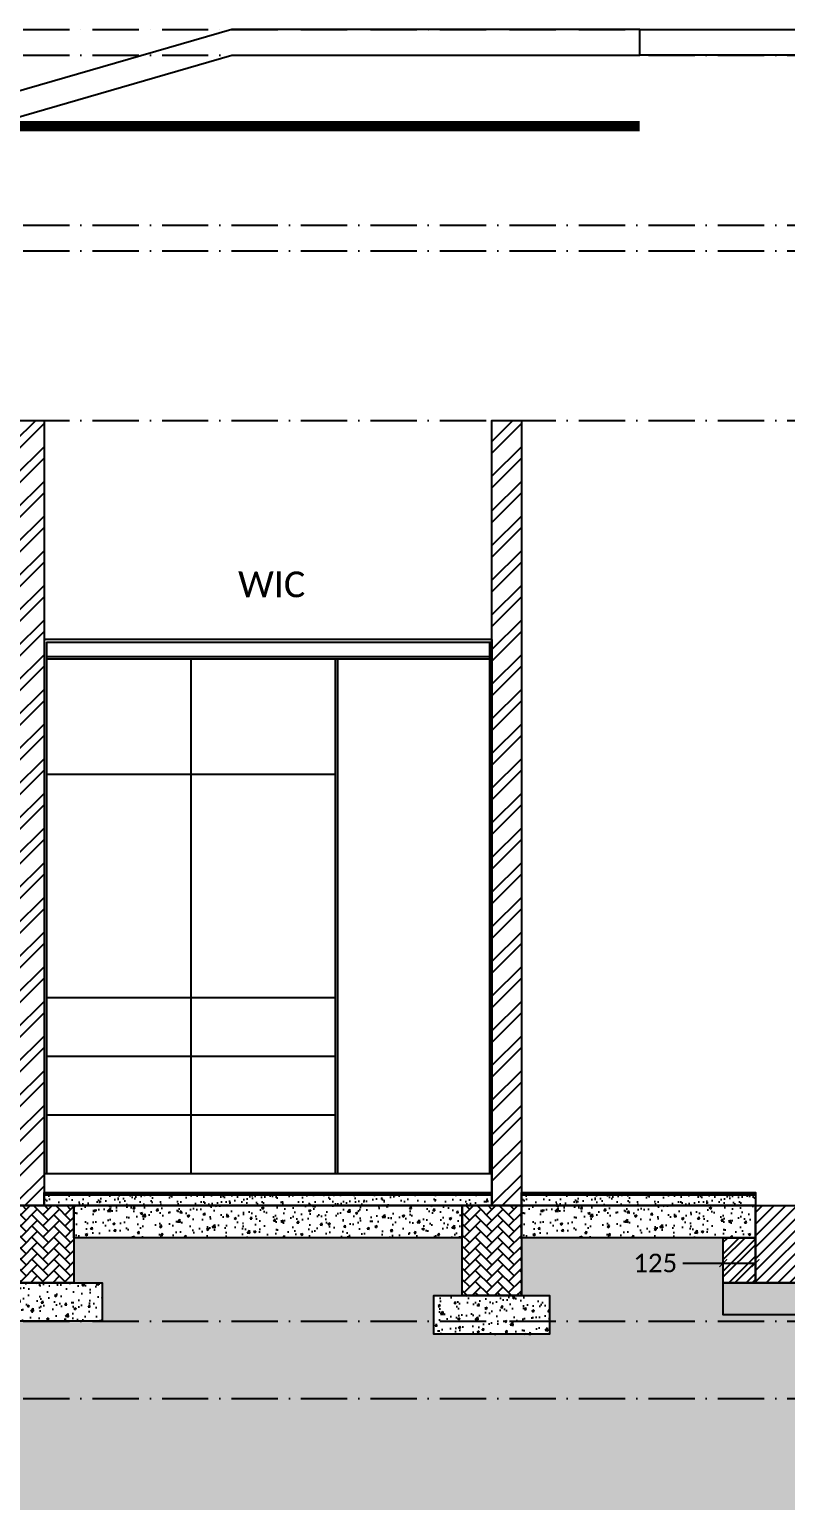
# Model space of a CAD drawing. Header units: millimetres. Extents: x -3567 to 83618, y -21481 to 19784.
# Drawn here: x 34863 to 37803, y -18099 to -12382 of the extents above; entities that cross this region are included whole.
import ezdxf
from ezdxf.xclip import XClip

# ---------------------------------------------------------------- set-up
doc = ezdxf.new("R2010")
doc.units = ezdxf.units.MM
doc.header["$LTSCALE"] = 150
doc.header["$XCLIPFRAME"] = 0
doc.linetypes.add('ACAD_ISO10W100', pattern=[18, 12, -3, 0, -3])
doc.layers.add('ad-Dimension', color=5, linetype='Continuous', true_color=0x0000ff)
for name, color, linetype in [('ad-Elevation 10', 8, 'Continuous'), ('ad-Furniture', 8, 'Continuous'), ('ad-Grid', 8, 'ACAD_ISO10W100'), ('ad-Primary Roof', 5, 'Continuous'), ('ad-Slab', 3, 'Continuous'), ('ad-Text main', 7, 'Continuous'), ('ad-Tile', 120, 'Continuous'), ('ad-Wall', 240, 'Continuous'), ('ad-Wall hatch', 8, 'Continuous')]:
    doc.layers.add(name, color=color, linetype=linetype)
doc.styles.get("Standard").update_dxf_attribs({"font": 'calibril.ttf'})
doc.dimstyles.new('A-100-DIM-INT (MM-FT)', dxfattribs={"dimscale": 50, "dimtxt": 2.4, "dimasz": 1, "dimexe": 5, "dimexo": 100, "dimgap": 1, "dimtad": 0, "dimdec": 0, "dimdsep": 46, "dimtxsty": 'Standard', "dimblk": 'ARCHTICK', "dimcen": 0.025, "dimse1": 1, "dimse2": 1, "dimclrd": 256, "dimclre": 256, "dimclrt": 256, "dimazin": 2, "dimtfac": 1, "dimtdec": 0, "dimtix": 1, "dimtmove": 2, "dimatfit": 3, "dimldrblk": 'ARCHTICK', "dimfxl": 1, "dimtolj": 1, "dimtzin": 0, "dimarcsym": 0})

# ---------------------------------------------------------------- blocks, each defined once
blk = doc.blocks.new('zw$38DE')
at = {"layer": 'ad-Grid', "ltscale": 0.1}
for points in [[(-27431.1, 4570), (0, 4570)], [(-27431.1, 4470), (-2459.8, 4470), (-2319.6, 4127), (0, 4127)], [(-27431.1, 3810), (0, 3810)], [(-27431.1, 3710), (-2459.8, 3710), (-2319.6, 3367), (0, 3367)], [(-27431.1, 3050), (0, 3050)], [(-27431.1, 0), (0, 0)], [(-27431.1, -450), (0, -450)], [(-27431.1, -750), (-2459.8, -750), (-2319.6, -1093), (0, -1093)]]:
    blk.add_lwpolyline(points, dxfattribs=at)
blk = doc.blocks.new('zw$AF79')
at = {"layer": 'ad-Wall hatch', "transparency": 33554687}
h = blk.add_hatch(dxfattribs=at)
h.set_pattern_fill('AR-HBONE', color=256, scale=0.3)
h.set_pattern_definition([(45, (-5e-12, -350), (1e-14, 43.1052), [91.44, -30.48]), (135, (21.553, -328.447), (2e-14, 43.1052), [91.44, -30.48])])
h.paths.add_polyline_path([(0, 0), (230, 0), (230, -350), (0, -350)])
at = {"layer": 'ad-Slab'}
blk.add_lwpolyline([(0, 0), (230, 0), (230, -350), (0, -350), (0, 0)], dxfattribs=at)
blk = doc.blocks.new('zw$E4F9')
at = {"layer": 'ad-Wall hatch', "transparency": 33554687}
h = blk.add_hatch(dxfattribs=at)
h.set_pattern_fill('AR-CONC', color=256, scale=0.5)
h.set_pattern_definition([(50, (-110, -500), (91.092, -7.97), [9.525, -104.775]), (355, (-110, -500), (-17.622, 95.528), [7.62, -83.82]), (100.451, (-102.41, -500.66), (73.47, 87.559), [8.095, -89.045]), (46.184, (-110, -474.6), (135.54, -21.02), [14.287, -157.162]), (96.636, (-98.7, -476.35), (118.702, 123.713), [12.143, -133.568]), (351.184, (-110, -474.6), (118.7, 123.713), [11.43, -125.73]), (21, (-97.3, -480.95), (75.807, -51.133), [9.525, -104.775]), (326, (-97.3, -480.95), (30.901, 92.094), [7.62, -83.82]), (71.451, (-90.98, -485.21), (106.708, 40.961), [8.095, -89.045]), (37.5, (-110, -500), (1.5443, 42.2775), [0, -82.804, 0, -85.09, 0, -84.1375]), (7.5, (-110, -500), (33.41, 50.0903), [0, -48.514, 0, -80.899, 0, -32.0675]), (327.5, (-138.32, -500), (67.7953, -2.8644), [0, -31.75, 0, -99.06, 0, -131.445]), (317.5, (-151.02, -500), (74.0646, 12.713), [0, -41.275, 0, -65.786, 0, -93.345])])
h.paths.add_polyline_path([(-110, -350), (340, -350), (340, -500), (-110, -500)])
at = {"layer": 'ad-Slab'}
blk.add_lwpolyline([(-110, -350), (340, -350), (340, -500), (-110, -500)], close=True, dxfattribs=at)
blk.add_blockref('zw$AF79', (0, 0), dxfattribs=at)
blk = doc.blocks.new('A$Ccf68a1fe')
at = {"layer": 'ad-Wall hatch', "transparency": 33554687}
h = blk.add_hatch(dxfattribs=at)
h.set_pattern_fill('AR-HBONE', color=256, scale=0.3)
h.set_pattern_definition([(45, (-7e-12, -350), (1e-14, 43.1052), [91.44, -30.48]), (135, (21.553, -328.447), (2e-14, 43.1052), [91.44, -30.48])])
h.paths.add_polyline_path([(0, 0), (230, 0), (230, -300), (0, -300)])
at = {"layer": 'ad-Slab'}
blk.add_lwpolyline([(0, 0), (230, 0), (230, -300), (0, -300), (0, 0)], dxfattribs=at)
blk = doc.blocks.new('A$C46166ea8')
at = {"layer": 'ad-Wall hatch', "transparency": 33554687}
h = blk.add_hatch(dxfattribs=at)
h.set_pattern_fill('AR-CONC', color=256, scale=0.5)
h.set_pattern_definition([(50, (-110, -450), (91.092, -7.97), [9.525, -104.775]), (355, (-110, -450), (-17.622, 95.528), [7.62, -83.82]), (100.451, (-102.41, -450.66), (73.47, 87.559), [8.095, -89.045]), (46.184, (-110, -424.6), (135.54, -21.02), [14.287, -157.162]), (96.636, (-98.7, -426.35), (118.702, 123.713), [12.143, -133.568]), (351.184, (-110, -424.6), (118.7, 123.713), [11.43, -125.73]), (21, (-97.3, -430.95), (75.807, -51.133), [9.525, -104.775]), (326, (-97.3, -430.95), (30.901, 92.094), [7.62, -83.82]), (71.451, (-90.98, -435.21), (106.708, 40.961), [8.095, -89.045]), (37.5, (-110, -450), (1.5443, 42.2775), [0, -82.804, 0, -85.09, 0, -84.1375]), (7.5, (-110, -450), (33.41, 50.0903), [0, -48.514, 0, -80.899, 0, -32.0675]), (327.5, (-138.32, -450), (67.7953, -2.8644), [0, -31.75, 0, -99.06, 0, -131.445]), (317.5, (-151.02, -450), (74.0646, 12.713), [0, -41.275, 0, -65.786, 0, -93.345])])
h.paths.add_polyline_path([(-110, -300), (340, -300), (340, -450), (-110, -450)])
at = {"layer": 'ad-Slab'}
blk.add_lwpolyline([(-110, -300), (340, -300), (340, -450), (-110, -450)], close=True, dxfattribs=at)
blk.add_blockref('A$Ccf68a1fe', (0, 0), dxfattribs=at)
blk = doc.blocks.new('A$C7a93c697')
at = {"true_color": 0x636466}
h = blk.add_hatch(dxfattribs=at)
h.set_pattern_fill('ANSI32', color=251, scale=5)
h.set_pattern_definition([(45, (-31800.417, 16952.2), (-33.67596, 33.67596), []), (45, (-31777.966, 16952.2), (-33.67596, 33.67596), [])])
h.paths.add_polyline_path([(5760, -125), (5885, -125), (5885, -300), (5760, -300)])
at = {"layer": 'ad-Elevation 10', "transparency": 33554559}
h = blk.add_hatch(dxfattribs=at)
h.set_pattern_fill('EARTH', color=256, scale=25, angle=45)
h.set_pattern_definition([(45, (-65966.8, 18746.05), (9e-14, 224.5064), [158.75, -158.75]), (45, (-66008.9, 18788.14), (9e-14, 224.5064), [158.75, -158.75]), (45, (-66050.99, 18830.24), (9e-14, 224.5064), [158.75, -158.75]), (135, (-66050.99, 18858.3), (-224.5064, 9e-14), [158.75, -158.75]), (135, (-66008.9, 18900.4), (-224.5064, 9e-14), [158.75, -158.75]), (135, (-65966.8, 18942.49), (-224.5064, 9e-14), [158.75, -158.75])])
edge = h.paths.add_edge_path()
edge.add_line((15440, -350), (15440, -125))
edge.add_line((15440, -125), (13620, -125))
edge.add_line((13620, -125), (13620, -300))
edge.add_line((13620, -300), (13730, -300))
edge.add_line((13730, -300), (13730, -450))
edge.add_line((13730, -450), (13280, -450))
edge.add_line((13280, -450), (13280, -325))
edge.add_line((13280, -325), (10715, -325))
edge.add_line((10715, -325), (10715, -450))
edge.add_line((10715, -450), (10265, -450))
edge.add_line((10265, -450), (10265, -300))
edge.add_line((10265, -300), (10375, -300))
edge.add_line((10375, -300), (10375, -125))
edge.add_line((10375, -125), (9105, -125))
edge.add_line((9105, -125), (9105, -300))
edge.add_line((9105, -300), (9215, -300))
edge.add_line((9215, -300), (9215, -450))
edge.add_line((9215, -450), (8765, -450))
edge.add_line((8765, -450), (8765, -300))
edge.add_line((8765, -300), (8875, -300))
edge.add_line((8875, -300), (8875, -125))
edge.add_line((8875, -125), (8090, -125))
edge.add_line((8090, -125), (8090, -425))
edge.add_line((8090, -425), (5760, -425))
edge.add_line((5760, -425), (5760, -125))
edge.add_line((5760, -125), (4975, -125))
edge.add_line((4975, -125), (4975, -350))
edge.add_line((4975, -350), (5085, -350))
edge.add_line((5085, -350), (5085, -500))
edge.add_line((5085, -500), (4635, -500))
edge.add_line((4635, -500), (4635, -350))
edge.add_line((4635, -350), (4745, -350))
edge.add_line((4745, -350), (4745, -125))
edge.add_line((4745, -125), (3235, -125))
edge.add_line((3235, -125), (3235, -300))
edge.add_line((3235, -300), (3345, -300))
edge.add_line((3345, -300), (3345, -450))
edge.add_line((3345, -450), (2895, -450))
edge.add_line((2895, -450), (2895, -325))
edge.add_line((2895, -325), (236.2, -325))
edge.add_line((236.2, -325), (380, -900))
edge.add_line((380, -900), (455, -900))
edge.add_line((455, -900), (455, -1050))
edge.add_line((455, -1050), (-75, -1050))
edge.add_line((-75, -1050), (-75, -900))
edge.add_line((-75, -900), (0, -900))
edge.add_line((0, -900), (0, -750))
edge.add_line((0, -750), (-1070.5, -750))
edge.add_arc((-0.1, -503.2), 1098.5, 192.9831, 229.3833)
edge.add_arc((714.1, 501.2), 2328.5, 232.1325, 264.6824)
edge.add_line((498.3, -1817.3), (17766.5, -1817.3))
edge.add_arc((17823.6, 237.9), 2056, 268.4076, 296.7741)
edge.add_arc((18358.9, -772.1), 913.5, 295.3385, 332.067)
edge.add_line((19165.9, -1200), (18670, -1200))
edge.add_line((18670, -1200), (18670, -1050))
edge.add_line((18670, -1050), (18370, -1050))
edge.add_line((18370, -1050), (18370, -900))
edge.add_line((18370, -900), (18070, -900))
edge.add_line((18070, -900), (18070, -750))
edge.add_line((18070, -750), (15670, -750))
edge.add_line((15670, -750), (15670, -950))
edge.add_line((15670, -950), (15745, -950))
edge.add_line((15745, -950), (15745, -1100))
edge.add_line((15745, -1100), (15215, -1100))
edge.add_line((15215, -1100), (15215, -950))
edge.add_line((15215, -950), (15290, -950))
edge.add_line((15290, -950), (15440, -350))
at = {"layer": 'ad-Wall hatch', "transparency": 33554687}
h = blk.add_hatch(dxfattribs=at)
h.set_pattern_fill('AR-CONC', color=256, scale=0.5)
h.set_pattern_definition([(50, (-31279.51, 18746.046), (91.09233, -7.96954), [9.525, -104.775]), (355, (-31279.51, 18746.05), (-17.6217, 95.52842), [7.62, -83.8203]), (100.45144, (-31271.92, 18745.38), (73.47062, 87.55888), [8.095, -89.04512]), (46.1842, (-31279.51, 18771.45), (135.53952, -21.02116), [14.2875, -157.1625]), (96.63556, (-31268.22, 18769.7), (118.70207, 123.71306), [12.1425, -133.5678]), (351.18415, (-31279.51, 18771.45), (118.70207, 123.71306), [11.43, -125.72987]), (21, (-31266.81, 18765.096), (75.8072, -51.1326), [9.525, -104.775]), (326, (-31266.81, 18765.1), (30.90101, 92.09398), [7.62, -83.82]), (71.45144, (-31260.49, 18760.835), (106.70821, 40.96138), [8.095, -89.04497]), (37.5, (-31279.51, 18746.046), (1.544302, 42.27752), [0, -82.804, 0, -85.09, 0, -84.1375]), (7.5, (-31279.51, 18746.046), (33.40983, 50.090287), [0, -48.514, 0, -80.899, 0, -32.0675]), (327.5, (-31307.832, 18746.046), (67.795298, -2.864372), [0, -31.75, 0, -99.06, 0, -131.445]), (317.5, (-31320.53, 18746.046), (74.06459, 12.713246), [0, -41.275, 0, -65.786, 0, -93.345])])
h.paths.add_polyline_path([(3235, 0), (4745, 0), (4745, -125), (3235, -125)])
h = blk.add_hatch(dxfattribs=at)
h.set_pattern_fill('AR-CONC', color=256, scale=0.5)
h.set_pattern_definition([(50, (-29539.51, 18746.046), (91.09233, -7.96954), [9.525, -104.775]), (355, (-29539.51, 18746.05), (-17.6217, 95.52842), [7.62, -83.8203]), (100.45144, (-29531.92, 18745.38), (73.47062, 87.55888), [8.095, -89.04512]), (46.1842, (-29539.51, 18771.45), (135.53952, -21.02116), [14.2875, -157.1625]), (96.63556, (-29528.22, 18769.7), (118.70207, 123.71306), [12.1425, -133.5678]), (351.18415, (-29539.51, 18771.45), (118.70207, 123.71306), [11.43, -125.72987]), (21, (-29526.81, 18765.096), (75.8072, -51.1326), [9.525, -104.775]), (326, (-29526.81, 18765.1), (30.90101, 92.09398), [7.62, -83.82]), (71.45144, (-29520.49, 18760.835), (106.7082, 40.96138), [8.095, -89.04497]), (37.5, (-29539.51, 18746.046), (1.544302, 42.27752), [0, -82.804, 0, -85.09, 0, -84.1375]), (7.5, (-29539.51, 18746.046), (33.40983, 50.090287), [0, -48.514, 0, -80.899, 0, -32.0675]), (327.5, (-29567.832, 18746.046), (67.795298, -2.864372), [0, -31.75, 0, -99.06, 0, -131.445]), (317.5, (-29580.53, 18746.046), (74.06459, 12.713246), [0, -41.275, 0, -65.786, 0, -93.345])])
h.paths.add_polyline_path([(4975, 0), (5885, 0), (5885, -125), (4975, -125)])
h = blk.add_hatch(dxfattribs=at)
h.set_pattern_fill('ANSI31', color=256, scale=10)
h.set_pattern_definition([(45, (-28514.51, 18746.046), (-22.45064, 22.45064), [])])
h.paths.add_polyline_path([(5885, 0), (7965, 0), (7965, -300), (5885, -300)])
h = blk.add_hatch(dxfattribs=at)
h.set_pattern_fill('AR-CONC', color=256, scale=0.5)
h.set_pattern_definition([(50, (-28519.51, 18446.046), (91.09233, -7.96954), [9.525, -104.775]), (355, (-28519.51, 18446.05), (-17.62171, 95.52842), [7.62, -83.8203]), (100.45144, (-28511.92, 18445.38), (73.47062, 87.55888), [8.095, -89.04512]), (46.1842, (-28519.51, 18471.45), (135.53952, -21.02116), [14.2875, -157.1625]), (96.63556, (-28508.22, 18469.7), (118.70207, 123.71306), [12.1425, -133.5678]), (351.18415, (-28519.51, 18471.45), (118.70207, 123.71306), [11.43, -125.72987]), (21, (-28506.81, 18465.096), (75.8072, -51.1326), [9.525, -104.775]), (326, (-28506.81, 18465.1), (30.90101, 92.09398), [7.62, -83.82]), (71.45144, (-28500.49, 18460.835), (106.70821, 40.96138), [8.095, -89.04497]), (37.5, (-28519.51, 18446.046), (1.544302, 42.27752), [0, -82.804, 0, -85.09, 0, -84.1375]), (7.5, (-28519.51, 18446.046), (33.40983, 50.090287), [0, -48.514, 0, -80.899, 0, -32.0675]), (327.5, (-28547.832, 18446.046), (67.795298, -2.864372), [0, -31.75, 0, -99.06, 0, -131.445]), (317.5, (-28560.53, 18446.046), (74.06459, 12.713246), [0, -41.275, 0, -65.786, 0, -93.345])])
h.paths.add_polyline_path([(5760, -300), (8090, -300), (8090, -425), (5760, -425)])
at = {"layer": 'ad-Elevation 10', "elevation": 0}
blk.add_lwpolyline([(5885, 0), (7965, 0), (7965, -300), (5885, -300)], close=True, dxfattribs=at)
at = {"layer": 'ad-Elevation 10'}
blk.add_lwpolyline([(8090, -425), (5760, -425), (5760, -125), (4975, -125), (4975, -350), (5085, -350), (5085, -500), (4635, -500), (4635, -350), (4745, -350), (4745, -125), (3235, -125), (3235, -300), (3345, -300), (3345, -450), (2895, -450)], dxfattribs=at)
at = {"layer": 'ad-Slab'}
for points in [[(3235, 0), (4745, 0), (4745, -125), (3235, -125)], [(4975, 0), (5885, 0), (5885, -125), (4975, -125)], [(5760, -300), (8090, -300), (8090, -425), (5760, -425)]]:
    blk.add_lwpolyline(points, close=True, dxfattribs=at)
at = {"layer": 'ad-Wall'}
blk.add_lwpolyline([(5760, -125), (5885, -125), (5885, -300), (5760, -300)], close=True, dxfattribs=at)
for name, p in [('A$C46166ea8', (3005, 0)), ('zw$E4F9', (4745, 0))]:
    blk.add_blockref(name, p)
blk = doc.blocks.new('zw$6729')
at = {"layer": 'ad-Furniture'}
for p, q in [((-1730.6, 2139.1), (0, 2139.1, 0)), ((-1730.6, 2139.1, 0), (-1730.6, 73, 0)), ((-9.4, 2139.1, 0), (-9.4, 73, 0)), ((0, 2150, 0), (0, 0)), ((0, 2082.4, 0), (-1730.6, 2082.4, 0)), ((0, 2073.2, 0), (-1730.6, 2073.2, 0)), ((-1170, 2073.2, 0), (-1170, 73, 0)), ((-609.4, 2073.2, 0), (-609.4, 73, 0)), ((-600, 2073.2), (-600, 73)), ((-609.4, 1625.1), (-1730.6, 1625.1, 0)), ((-609.4, 757.2), (-1730.6, 757.2, 0)), ((-609.4, 529.1), (-1730.6, 529.1, 0)), ((-609.4, 301), (-1730.6, 301, 0)), ((0, 73), (-1740, 73, 0))]:
    blk.add_line(p, q, dxfattribs=at)
blk.add_lwpolyline([(0, 2150), (-1740, 2150), (-1740, 0), (0, 0)], dxfattribs=at)
blk = doc.blocks.new('A$C30163561')
at = {"layer": 'ad-Elevation 10'}
h = blk.add_hatch(dxfattribs=at)
h.set_pattern_fill('AR-SAND', color=256)
h.set_pattern_definition([(37.5, (-11827.884, -6809.993), (-1.60003, 48.94132), [0, -38.608, 0, -43.18, 0, -41.275]), (7.5, (-11827.884, -6809.99), (44.95233, 71.6825), [0, -20.828, 0, -34.798, 0, -13.335]), (327.5, (-11859.126, -6809.993), (79.09924, 0.14372), [0, -12.7, 0, -45.72, 0, -59.69]), (317.5, (-11859.126, -6809.99), (76.35565, 22.29293), [0, -6.35, 0, -29.972, 0, -34.29])])
h.paths.add_polyline_path([(-10500, 42), (-8760, 42), (-8760, 0), (-10500, 0)])
h = blk.add_hatch(dxfattribs=at)
h.set_pattern_fill('AR-SAND', color=256)
h.set_pattern_definition([(37.5, (-9972.884, -6809.993), (-1.60003, 48.94132), [0, -38.608, 0, -43.18, 0, -41.275]), (7.5, (-9972.884, -6809.99), (44.9523, 71.6825), [0, -20.828, 0, -34.798, 0, -13.335]), (327.5, (-10004.126, -6809.993), (79.09924, 0.14372), [0, -12.7, 0, -45.72, 0, -59.69]), (317.5, (-10004.126, -6809.99), (76.35565, 22.29293), [0, -6.35, 0, -29.972, 0, -34.29])])
h.paths.add_polyline_path([(-8645, 42), (-7735, 42), (-7735, 0), (-8645, 0)])
at = {"layer": 'ad-Tile'}
h = blk.add_hatch(dxfattribs=at)
h.set_pattern_fill('_USER', color=256, scale=25, angle=90, pattern_type=0)
h.set_pattern_definition([(90, (-11827.884, -6809.993), (-25, 2e-15), [])])
h.paths.add_polyline_path([(-10500, 50), (-8760, 50), (-8760, 42), (-10500, 42)])
h = blk.add_hatch(dxfattribs=at)
h.set_pattern_fill('_USER', color=256, scale=25, angle=90, pattern_type=0)
h.set_pattern_definition([(90, (-9972.884, -6809.993), (-25, 2e-15), [])])
h.paths.add_polyline_path([(-8645, 50), (-7735, 50), (-7735, 42), (-8645, 42)])
at = {"layer": 'ad-Wall hatch', "transparency": 33554687}
h = blk.add_hatch(dxfattribs=at)
h.set_pattern_fill('ANSI32', color=256, scale=10)
h.set_pattern_definition([(45, (-10615, 3e-10), (-67.352, 67.352), []), (45, (-10570.1, 3e-10), (-67.352, 67.352), [])])
h.paths.add_polyline_path([(-10500, 3050), (-10500, 0), (-10615, 0), (-10615, 3050)])
h = blk.add_hatch(dxfattribs=at)
h.set_pattern_fill('ANSI32', color=256, scale=10)
h.set_pattern_definition([(45, (-8760, 3e-10), (-67.352, 67.352), []), (45, (-8715.1, 3e-10), (-67.352, 67.352), [])])
h.paths.add_polyline_path([(-8645, 3050), (-8645, 0), (-8760, 0), (-8760, 3050)])
at = {"layer": 'ad-Elevation 10'}
for points in [[(-8185, 4570), (-5205, 4570), (-5205, 4470), (-8185, 4470)], [(-10500, 42), (-8760, 42), (-8760, 0), (-10500, 0)], [(-8645, 42), (-7735, 42), (-7735, 0), (-8645, 0)]]:
    blk.add_lwpolyline(points, close=True, dxfattribs=at)
at = {"layer": 'ad-Tile'}
for points in [[(-10500, 50), (-8760, 50), (-8760, 42), (-10500, 42)], [(-8645, 50), (-7735, 50), (-7735, 42), (-8645, 42)]]:
    blk.add_lwpolyline(points, close=True, dxfattribs=at)
at = {"layer": 'ad-Wall'}
for points in [[(-10500, 3050), (-10500, 0), (-10615, 0), (-10615, 3050)], [(-8645, 3050), (-8645, 0), (-8760, 0), (-8760, 3050)]]:
    blk.add_lwpolyline(points, close=True, dxfattribs=at)
at = {"layer": 'ad-Furniture'}
blk.add_blockref('zw$6729', (-8760, 50), dxfattribs=at)
at = {"layer": 'ad-Text main', "insert": (-9615.6, 2413.1), "char_height": 100, "width": 363.431, "attachment_point": 5, "bg_fill": 2}
blk.add_mtext('WIC', dxfattribs=at)
blk = doc.blocks.new('A$C838d95fb')
at = {"layer": 'ad-Elevation 10'}
blk.add_lwpolyline([(-10710.2, 1147.5), (-9770, 1420), (-8185, 1420), (-8185, 1520), (-9770, 1520), (-11070.5, 1144)], dxfattribs=at)
at = {"layer": 'ad-Primary Roof', "const_width": 40}
blk.add_lwpolyline([(-8185, 1144), (-10710.2, 1144), (-12175, 720.8), (-12175, 0)], dxfattribs=at)
blk = doc.blocks.new('_ArchTick')
at = {"color": 0, "linetype": 'ByBlock', "const_width": 0.15}
blk.add_lwpolyline([(-0.5, -0.5), (0.5, 0.5)], dxfattribs=at)
blk = doc.blocks.new('*D75')
at = {"layer": 'ad-Dimension', "lineweight": -2, "transparency": 16777216}
for p, q in [((37403.1, -17175.9), (37560.4, -17175.9)), ((37560.4, -17175.9), (37685.4, -17175.9))]:
    blk.add_line(p, q, dxfattribs=at)
at = {"layer": 'Defpoints', "color": 0, "transparency": 16777216}
for p in [(37685.4, -17175.9), (37560.4, -17252.5), (37685.4, -17252.2)]:
    blk.add_point(p, dxfattribs=at)
at = {"layer": 'ad-Dimension', "lineweight": -2, "transparency": 16777216, "xscale": 30, "yscale": 30, "zscale": 30, "rotation": 180}
blk.add_blockref('_ArchTick', (37560.4, -17175.9), dxfattribs=at)
at = {"layer": 'ad-Dimension', "lineweight": -2, "transparency": 16777216, "xscale": 30, "yscale": 30, "zscale": 30}
blk.add_blockref('_ArchTick', (37685.4, -17175.9), dxfattribs=at)
at = {"layer": 'ad-Dimension', "transparency": 16777216, "insert": (37295.8, -17175.9), "char_height": 72, "attachment_point": 5}
blk.add_mtext('\\A1;125', dxfattribs=at)

msp = doc.modelspace()

# ---------------------------------------------------------------- block references
ref = msp.add_blockref('zw$38DE', (54565.1, -16952.2))
XClip(ref).set_block_clipping_path([(-25399.0034354958, -2140.6281090206), (349.01197073, 5188.3683916222)])

# ---------------------------------------------------------------- next in the draw order: block references
msp.add_blockref('A$C30163561', (45420.4, -16952.2))

# ---------------------------------------------------------------- next in the draw order: block references
for name, p in [('A$C838d95fb', (45420.4, -13902.2)), ('A$C7a93c697', (31800.4, -16952.2))]:
    msp.add_blockref(name, p)

# ---------------------------------------------------------------- next in the draw order: dimensions: what is measured, and where the dimension line sits
at = {"layer": 'ad-Dimension'}
dim = msp.add_linear_dim(base=(37685.4, -17175.9), p1=(37560.4, -17252.5), p2=(37685.4, -17252.2), dimstyle='A-100-DIM-INT (MM-FT)', override={"dimscale": 30, "dimtmove": 1}, dxfattribs=at)
dim.commit()
dim.dimension.update_dxf_attribs({"geometry": '*D75', "text_midpoint": (37295.8, -17149.4), "dimtype": 160})

doc.saveas('drawing.dxf')
